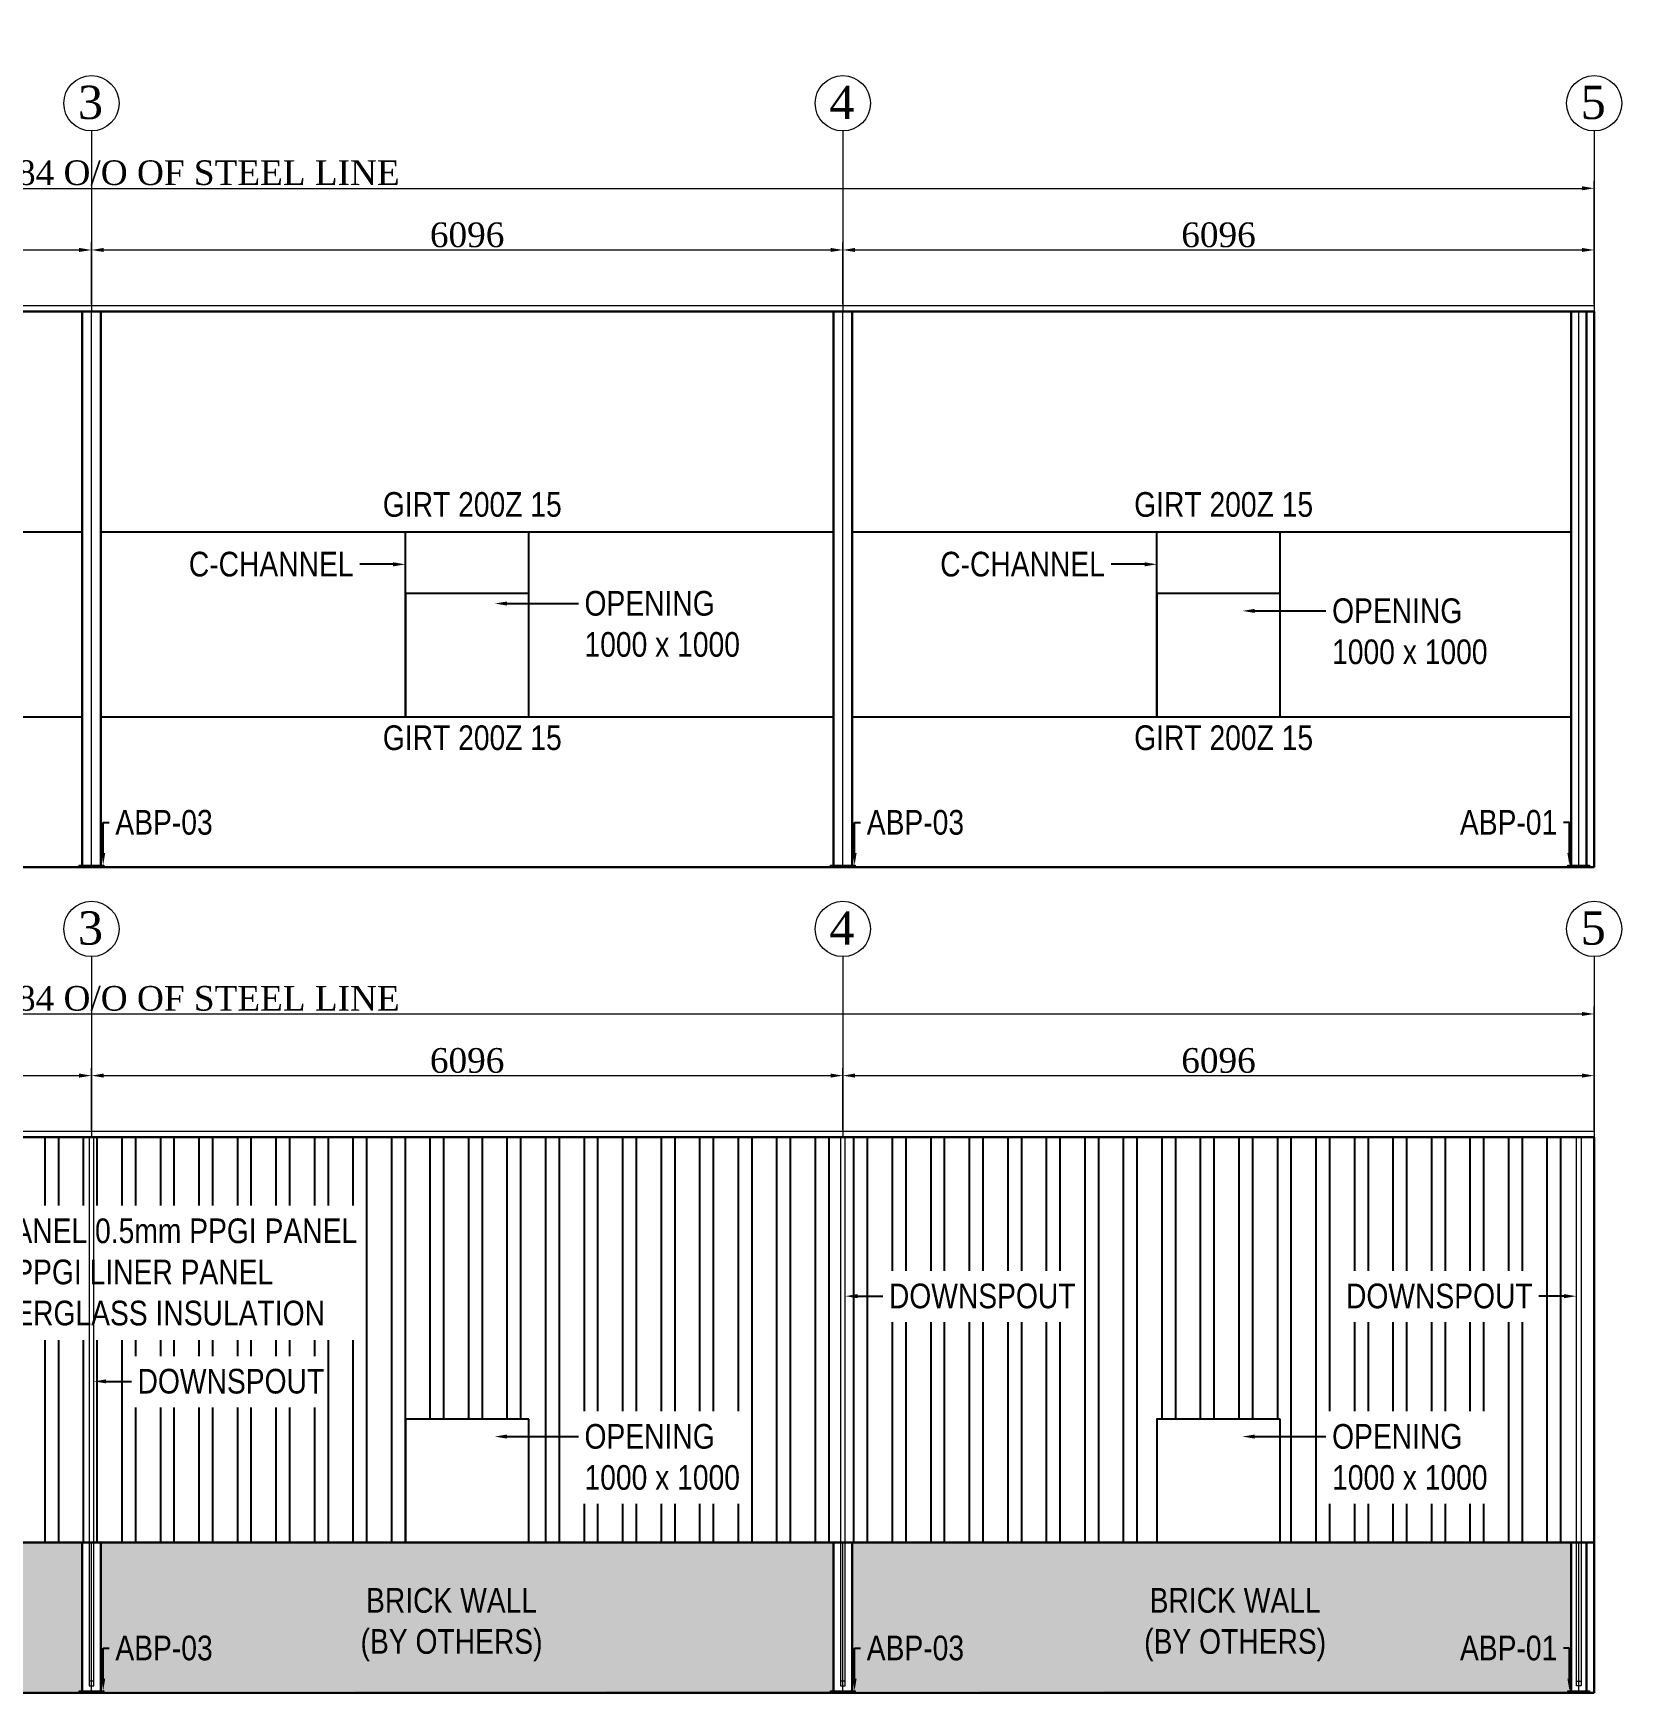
# Model space of a CAD drawing. Header units: millimetres. Extents: x 0 to 2669304, y -3314102 to 0.
# Drawn here: x 2410656 to 2423545, y -3184513 to -3171054 of the extents above; entities that cross this region are included whole.
import ezdxf
from ezdxf import colors
from ezdxf.entities.mleader import LeaderData, LeaderLine
from ezdxf.math import Vec2, Vec3

# ---------------------------------------------------------------- set-up
doc = ezdxf.new("R2010")
doc.units = ezdxf.units.MM
doc.header["$LTSCALE"] = 0.4
doc.header["$MEASUREMENT"] = 0
doc.header["$PDMODE"] = 34
doc.linetypes.add('CENTER', pattern=[2, 1.25, -0.25, 0.25, -0.25])
for name, color, linetype, lineweight in [('Base Plate', 114, 'Continuous', 20), ('brick HATCH', 23, 'Continuous', 5), ('Dim1', 147, 'Continuous', 20), ('EAVE GUTTER', 37, 'Continuous', 20), ('Grid', 202, 'CENTER', 18), ('Outer Line', 1, 'Continuous', 30)]:
    doc.layers.add(name, color=color, linetype=linetype, lineweight=lineweight)
for name, color, linetype in [('Purlan', 46, 'Continuous'), ('Thin', 6, 'Continuous'), ('Wall Panel', 76, 'Continuous')]:
    doc.layers.add(name, color=color, linetype=linetype)
doc.styles.add('style2', font='ARIALN.TTF')
doc.styles.add('TNROMAN', font='times.ttf')
doc.dimstyles.new('H.M.A', dxfattribs={"dimtxt": 37.0005, "dimasz": 20, "dimexe": 8, "dimexo": 10, "dimgap": 5, "dimtad": 3, "dimdec": 0, "dimrnd": 1, "dimzin": 0, "dimdsep": 46, "dimtxsty": 'style2', "dimcen": 0.09, "dimclrd": 152, "dimclre": 152, "dimclrt": 1, "dimadec": 0, "dimazin": 0, "dimtfac": 1, "dimtdec": 0, "dimtix": 1, "dimtmove": 1, "dimatfit": 3, "dimfxl": 0, "dimtolj": 1, "dimtzin": 0, "dimlwd": 5, "dimlwe": 5, "dimarcsym": 0})

# ---------------------------------------------------------------- blocks, each defined once
blk = doc.blocks.new('*D707')
at = {"layer": 'Defpoints', "color": 0, "linetype": 'ByBlock'}
for p in [(2411129, -3172812), (2405033, -3173312), (2411129, -3173312)]:
    blk.add_point(p, dxfattribs=at)
at = {"layer": 'Dim1', "color": 152, "linetype": 'ByBlock', "lineweight": 5}
for p, q in [((2405033, -3173252), (2405033, -3172752)), ((2411129, -3173252), (2411129, -3172752))]:
    blk.add_line(p, q, dxfattribs=at)
at = {"layer": 'Dim1', "color": 152, "lineweight": 5}
blk.add_line((2405133, -3172812), (2411029, -3172812), dxfattribs=at)
at = {"layer": 'Dim1', "color": 152, "linetype": 'ByBlock'}
for points in [[(2405133, -3172795), (2405133, -3172828), (2405033, -3172812)], [(2411029, -3172795), (2411029, -3172828), (2411129, -3172812)]]:
    blk.add_solid(points, dxfattribs=at)
at = {"layer": 'Dim1', "color": 1, "linetype": 'ByBlock', "insert": (2408081, -3172690), "char_height": 200, "attachment_point": 5, "style": 'TNROMAN'}
blk.add_mtext('\\A1;6096', dxfattribs=at)
blk = doc.blocks.new('*D708')
at = {"layer": 'Defpoints', "color": 0, "linetype": 'ByBlock'}
for p in [(2417225, -3172812), (2411129, -3173312), (2417225, -3173312)]:
    blk.add_point(p, dxfattribs=at)
at = {"layer": 'Dim1', "color": 152, "linetype": 'ByBlock', "lineweight": 5}
for p, q in [((2411129, -3173252), (2411129, -3172752)), ((2417225, -3173252), (2417225, -3172752))]:
    blk.add_line(p, q, dxfattribs=at)
at = {"layer": 'Dim1', "color": 152, "lineweight": 5}
blk.add_line((2411229, -3172812), (2417125, -3172812), dxfattribs=at)
at = {"layer": 'Dim1', "color": 152, "linetype": 'ByBlock'}
for points in [[(2411229, -3172795), (2411229, -3172828), (2411129, -3172812)], [(2417125, -3172795), (2417125, -3172828), (2417225, -3172812)]]:
    blk.add_solid(points, dxfattribs=at)
at = {"layer": 'Dim1', "color": 1, "linetype": 'ByBlock', "insert": (2414177, -3172690), "char_height": 200, "attachment_point": 5, "style": 'TNROMAN'}
blk.add_mtext('\\A1;6096', dxfattribs=at)
blk = doc.blocks.new('*D709')
at = {"layer": 'Defpoints', "color": 0, "linetype": 'ByBlock'}
for p in [(2423321, -3172812), (2417225, -3173312), (2423321, -3173312)]:
    blk.add_point(p, dxfattribs=at)
at = {"layer": 'Dim1', "color": 152, "linetype": 'ByBlock', "lineweight": 5}
for p, q in [((2417225, -3173252), (2417225, -3172752)), ((2423321, -3173252), (2423321, -3172752))]:
    blk.add_line(p, q, dxfattribs=at)
at = {"layer": 'Dim1', "color": 152, "lineweight": 5}
blk.add_line((2417325, -3172812), (2423221, -3172812), dxfattribs=at)
at = {"layer": 'Dim1', "color": 152, "linetype": 'ByBlock'}
for points in [[(2417325, -3172795), (2417325, -3172828), (2417225, -3172812)], [(2423221, -3172795), (2423221, -3172828), (2423321, -3172812)]]:
    blk.add_solid(points, dxfattribs=at)
at = {"layer": 'Dim1', "color": 1, "linetype": 'ByBlock', "insert": (2420273, -3172690), "char_height": 200, "attachment_point": 5, "style": 'TNROMAN'}
blk.add_mtext('\\A1;6096', dxfattribs=at)
blk = doc.blocks.new('*D705')
at = {"layer": 'Defpoints', "color": 0, "linetype": 'ByBlock'}
for p in [(2423321, -3172312), (2398937, -3172812), (2423321, -3172812)]:
    blk.add_point(p, dxfattribs=at)
at = {"layer": 'Dim1', "color": 152, "linetype": 'ByBlock', "lineweight": 5}
for p, q in [((2398937, -3172752), (2398937, -3172252)), ((2423321, -3172752), (2423321, -3172252))]:
    blk.add_line(p, q, dxfattribs=at)
at = {"layer": 'Dim1', "color": 152, "lineweight": 5}
blk.add_line((2399037, -3172312), (2423221, -3172312), dxfattribs=at)
at = {"layer": 'Dim1', "color": 152, "linetype": 'ByBlock'}
for points in [[(2399037, -3172295), (2399037, -3172328), (2398937, -3172312)], [(2423221, -3172295), (2423221, -3172328), (2423321, -3172312)]]:
    blk.add_solid(points, dxfattribs=at)
at = {"layer": 'Dim1', "color": 1, "linetype": 'ByBlock', "insert": (2411129, -3172187), "char_height": 200, "attachment_point": 5, "style": 'TNROMAN'}
blk.add_mtext('\\A1;LENGTH : 24384 O/O OF STEEL LINE', dxfattribs=at)
blk = doc.blocks.new('*D711')
at = {"layer": 'Defpoints', "color": 0, "linetype": 'ByBlock'}
for p in [(2411129, -3179508), (2405033, -3180008), (2411129, -3180008)]:
    blk.add_point(p, dxfattribs=at)
at = {"layer": 'Dim1', "color": 152, "linetype": 'ByBlock', "lineweight": 5}
for p, q in [((2405033, -3179948), (2405033, -3179448)), ((2411129, -3179948), (2411129, -3179448))]:
    blk.add_line(p, q, dxfattribs=at)
at = {"layer": 'Dim1', "color": 152, "lineweight": 5}
blk.add_line((2405133, -3179508), (2411029, -3179508), dxfattribs=at)
at = {"layer": 'Dim1', "color": 152, "linetype": 'ByBlock'}
for points in [[(2405133, -3179491), (2405133, -3179524), (2405033, -3179508)], [(2411029, -3179491), (2411029, -3179524), (2411129, -3179508)]]:
    blk.add_solid(points, dxfattribs=at)
at = {"layer": 'Dim1', "color": 1, "linetype": 'ByBlock', "insert": (2408081, -3179386), "char_height": 200, "attachment_point": 5, "style": 'TNROMAN'}
blk.add_mtext('\\A1;6096', dxfattribs=at)
blk = doc.blocks.new('*D712')
at = {"layer": 'Defpoints', "color": 0, "linetype": 'ByBlock'}
for p in [(2417225, -3179508), (2411129, -3180008), (2417225, -3180008)]:
    blk.add_point(p, dxfattribs=at)
at = {"layer": 'Dim1', "color": 152, "linetype": 'ByBlock', "lineweight": 5}
for p, q in [((2411129, -3179948), (2411129, -3179448)), ((2417225, -3179948), (2417225, -3179448))]:
    blk.add_line(p, q, dxfattribs=at)
at = {"layer": 'Dim1', "color": 152, "lineweight": 5}
blk.add_line((2411229, -3179508), (2417125, -3179508), dxfattribs=at)
at = {"layer": 'Dim1', "color": 152, "linetype": 'ByBlock'}
for points in [[(2411229, -3179491), (2411229, -3179524), (2411129, -3179508)], [(2417125, -3179491), (2417125, -3179524), (2417225, -3179508)]]:
    blk.add_solid(points, dxfattribs=at)
at = {"layer": 'Dim1', "color": 1, "linetype": 'ByBlock', "insert": (2414177, -3179386), "char_height": 200, "attachment_point": 5, "style": 'TNROMAN'}
blk.add_mtext('\\A1;6096', dxfattribs=at)
blk = doc.blocks.new('*D713')
at = {"layer": 'Defpoints', "color": 0, "linetype": 'ByBlock'}
for p in [(2423321, -3179508), (2417225, -3180008), (2423321, -3180008)]:
    blk.add_point(p, dxfattribs=at)
at = {"layer": 'Dim1', "color": 152, "linetype": 'ByBlock', "lineweight": 5}
for p, q in [((2417225, -3179948), (2417225, -3179448)), ((2423321, -3179948), (2423321, -3179448))]:
    blk.add_line(p, q, dxfattribs=at)
at = {"layer": 'Dim1', "color": 152, "lineweight": 5}
blk.add_line((2417325, -3179508), (2423221, -3179508), dxfattribs=at)
at = {"layer": 'Dim1', "color": 152, "linetype": 'ByBlock'}
for points in [[(2417325, -3179491), (2417325, -3179524), (2417225, -3179508)], [(2423221, -3179491), (2423221, -3179524), (2423321, -3179508)]]:
    blk.add_solid(points, dxfattribs=at)
at = {"layer": 'Dim1', "color": 1, "linetype": 'ByBlock', "insert": (2420273, -3179386), "char_height": 200, "attachment_point": 5, "style": 'TNROMAN'}
blk.add_mtext('\\A1;6096', dxfattribs=at)
blk = doc.blocks.new('*D710')
at = {"layer": 'Defpoints', "color": 0, "linetype": 'ByBlock'}
for p in [(2423321, -3179008), (2398937, -3179508), (2423321, -3179508)]:
    blk.add_point(p, dxfattribs=at)
at = {"layer": 'Dim1', "color": 152, "linetype": 'ByBlock', "lineweight": 5}
for p, q in [((2398937, -3179448), (2398937, -3178948)), ((2423321, -3179448), (2423321, -3178948))]:
    blk.add_line(p, q, dxfattribs=at)
at = {"layer": 'Dim1', "color": 152, "lineweight": 5}
blk.add_line((2399037, -3179008), (2423221, -3179008), dxfattribs=at)
at = {"layer": 'Dim1', "color": 152, "linetype": 'ByBlock'}
for points in [[(2399037, -3178991), (2399037, -3179024), (2398937, -3179008)], [(2423221, -3178991), (2423221, -3179024), (2423321, -3179008)]]:
    blk.add_solid(points, dxfattribs=at)
at = {"layer": 'Dim1', "color": 1, "linetype": 'ByBlock', "insert": (2411129, -3178883), "char_height": 200, "attachment_point": 5, "style": 'TNROMAN'}
blk.add_mtext('\\A1;LENGTH : 24384 O/O OF STEEL LINE', dxfattribs=at)

msp = doc.modelspace()

# ---------------------------------------------------------------- hatches: boundary and pattern name
at = {"layer": 'brick HATCH'}
h = msp.add_hatch(dxfattribs=at)
h.set_pattern_fill('AR-B816', color=256, scale=15)
h.set_pattern_definition([(0, (95550.79, -864302.17), (0, 120), []), (90, (95550.79, -864302.17), (-120, 120), [120, -120])])
h.paths.add_polyline_path([(2404957.7692, -3183294.2692), (2399124.2692, -3183294.2692), (2399124.2692, -3184497.2692), (2399149.2692, -3184497.2692), (2404932.7692, -3184501.0975), (2404932.7692, -3184497.2692), (2404957.7692, -3184497.2692)])
h.paths.add_polyline_path([(2411053.7692, -3183294.2692), (2405107.7692, -3183294.2692), (2405107.7692, -3184497.2692), (2405132.7692, -3184497.2692), (2411028.7692, -3184502.4559), (2411028.7692, -3184497.2692), (2411053.7692, -3184497.2692)])
h.paths.add_polyline_path([(2417149.7692, -3183294.2692), (2411203.7692, -3183294.2692), (2411203.7692, -3184497.2692), (2411228.7692, -3184497.2692), (2417124.7692, -3184505.0707), (2417124.7692, -3184497.2692), (2417149.7692, -3184497.2692)])
h.paths.add_polyline_path([(2423133.2692, -3183294.2692), (2417299.7692, -3183294.2692), (2417299.7692, -3184497.2692), (2417324.7692, -3184497.2692), (2423108.2692, -3184512.7022), (2423108.2692, -3184497.2692), (2423133.2692, -3184497.2692)])
h.paths.add_polyline_path([(2399185.6262, -3184359.2677), (2400075.3942, -3184359.2677), (2400075.3942, -3183942.8966), (2399185.6262, -3183942.8966)], flags=24)
h.paths.add_polyline_path([(2401301.6384, -3184312.6845), (2402878.0368, -3184312.6845), (2402878.0368, -3183559.433), (2401301.6384, -3183559.433)], flags=24)
h.paths.add_polyline_path([(2405176.8162, -3184359.2677), (2406066.5843, -3184359.2677), (2406066.5843, -3183942.8966), (2405176.8162, -3183942.8966)], flags=24)
h.paths.add_polyline_path([(2407299.9616, -3184312.6845), (2408876.36, -3184312.6845), (2408876.36, -3183559.433), (2407299.9616, -3183559.433)], flags=24)
h.paths.add_polyline_path([(2411272.8162, -3184359.2677), (2412162.5843, -3184359.2677), (2412162.5843, -3183942.8966), (2411272.8162, -3183942.8966)], flags=24)
h.paths.add_polyline_path([(2413262.3646, -3184312.6845), (2414838.763, -3184312.6845), (2414838.763, -3183559.433), (2413262.3646, -3183559.433)], flags=24)
h.paths.add_polyline_path([(2417368.8162, -3184359.2677), (2418258.5843, -3184359.2677), (2418258.5843, -3183942.8966), (2417368.8162, -3183942.8966)], flags=24)
h.paths.add_polyline_path([(2422224.1273, -3184359.2677), (2423113.8954, -3184359.2677), (2423113.8954, -3183942.8966), (2422224.1273, -3183942.8966)], flags=24)
h.paths.add_polyline_path([(2419619.8644, -3184312.6845), (2421196.2628, -3184312.6845), (2421196.2628, -3183559.433), (2419619.8644, -3183559.433)], flags=24)
at = {"layer": 'Wall Panel'}
h = msp.add_hatch(dxfattribs=at)
h.set_pattern_fill('STEEL', color=256, scale=2500, angle=45)
h.set_pattern_definition([(90, (95550.8, -864302.17), (-312.5, 6e-14), []), (90, (95440.3, -864191.68), (-312.5, 6e-14), [])])
h.paths.add_polyline_path([(2405013.3965, -3180007.7418), (2398936.7692, -3180007.7418), (2398936.7692, -3183294.2692), (2401484.7692, -3183294.2692), (2401484.7692, -3182294.2692), (2402484.7692, -3182294.2692), (2402484.7692, -3183294.2692), (2405013.3965, -3183294.2692)])
h.paths.add_polyline_path([(2411109.3965, -3180007.7418), (2405052.1419, -3180007.7418), (2405052.1419, -3183294.2692), (2407580.7692, -3183294.2692), (2407580.7692, -3182294.2692), (2408580.7692, -3182294.2692), (2408580.7692, -3183294.2692), (2411109.3965, -3183294.2692)])
h.paths.add_polyline_path([(2417205.3965, -3180007.7418), (2411148.1419, -3180007.7418), (2411148.1419, -3183294.2692), (2413676.7692, -3183294.2692), (2413676.7692, -3182294.2692), (2414676.7692, -3182294.2692), (2414676.7692, -3183294.2692), (2417205.3965, -3183294.2692)])
h.paths.add_polyline_path([(2423176.3965, -3180007.7418), (2417244.1419, -3180007.7418), (2417244.1419, -3183294.2692), (2419772.7692, -3183294.2692), (2419772.7692, -3182294.2692), (2420772.7692, -3182294.2692), (2420772.7692, -3183294.2692), (2423176.3965, -3183294.2692)])
h.paths.add_polyline_path([(2399368.6796, -3181507.081), (2400983.1408, -3181507.081), (2400983.1408, -3181090.7099), (2399368.6796, -3181090.7099)], flags=16)
h.paths.add_polyline_path([(2402831.8913, -3182979.938), (2404193.2829, -3182979.938), (2404193.2829, -3182229.415), (2402831.8913, -3182229.415)], flags=16)
h.paths.add_polyline_path([(2407552.8695, -3180559.5944), (2409269.5134, -3180559.5944), (2409269.5134, -3180143.2233), (2407552.8695, -3180143.2233)], flags=16)
h.paths.add_polyline_path([(2405339.6796, -3181507.081), (2406954.1408, -3181507.081), (2406954.1408, -3181090.7099), (2405339.6796, -3181090.7099)], flags=16)
h.paths.add_polyline_path([(2408927.8913, -3182979.938), (2410289.2829, -3182979.938), (2410289.2829, -3182229.415), (2408927.8913, -3182229.415)], flags=16)
h.paths.add_polyline_path([(2409006.5291, -3181652.5882), (2413333.8143, -3181652.5882), (2413333.8143, -3180562.4564), (2409006.5291, -3180562.4564)])
h.paths.add_polyline_path([(2411435.6796, -3182198.3228), (2413050.1408, -3182198.3228), (2413050.1408, -3181781.9517), (2411435.6796, -3181781.9517)], flags=16)
h.paths.add_polyline_path([(2415054.5938, -3182979.938), (2416415.9853, -3182979.938), (2416415.9853, -3182229.415), (2415054.5938, -3182229.415)], flags=16)
h.paths.add_polyline_path([(2417531.6796, -3181507.081), (2419146.1408, -3181507.081), (2419146.1408, -3181090.7099), (2417531.6796, -3181090.7099)], flags=16)
h.paths.add_polyline_path([(2421261.4373, -3181507.081), (2422875.8984, -3181507.081), (2422875.8984, -3181090.7099), (2421261.4373, -3181090.7099)], flags=16)
h.paths.add_polyline_path([(2421119.8913, -3182979.938), (2422481.2829, -3182979.938), (2422481.2829, -3182229.415), (2421119.8913, -3182229.415)], flags=16)

# ---------------------------------------------------------------- linework, layer by layer
at = {"layer": 'Base Plate'}
for points in [[(2411028.7692, -3177801.2285), (2411228.7692, -3177801.2285), (2411228.7692, -3177817.2285), (2411028.7692, -3177817.2285)], [(2417124.7692, -3177801.2285), (2417324.7692, -3177801.2285), (2417324.7692, -3177817.2285), (2417124.7692, -3177817.2285)], [(2423108.2692, -3177801.2285), (2423283.2692, -3177801.2285), (2423283.2692, -3177817.2285), (2423108.2692, -3177817.2285)], [(2411028.7692, -3184497.2692), (2411228.7692, -3184497.2692), (2411228.7692, -3184513.2692), (2411028.7692, -3184513.2692)], [(2417124.7692, -3184497.2692), (2417324.7692, -3184497.2692), (2417324.7692, -3184513.2692), (2417124.7692, -3184513.2692)], [(2423108.2692, -3184497.2692), (2423283.2692, -3184497.2692), (2423283.2692, -3184513.2692), (2423108.2692, -3184513.2692)]]:
    msp.add_lwpolyline(points, close=True, dxfattribs=at)
at = {"layer": 'EAVE GUTTER'}
for p, q in [((2398936.7692, -3173261.7011), (2423320.7692, -3173261.7011)), ((2398936.7692, -3179957.7418), (2423320.7692, -3179957.7418))]:
    msp.add_line(p, q, dxfattribs=at)
for points in [[(2411109.3965, -3184456.4879), (2411148.1419, -3184456.4879), (2411148.1419, -3180007.7418), (2411109.3965, -3180007.7418)], [(2417205.3965, -3184456.4879), (2417244.1419, -3184456.4879), (2417244.1419, -3180007.7418), (2417205.3965, -3180007.7418)], [(2423215.1419, -3184456.4879), (2423176.3965, -3184456.4879), (2423176.3965, -3180007.7418), (2423215.1419, -3180007.7418)], [(2411109.3965, -3184456.4879), (2411148.1419, -3184456.4879), (2411148.1419, -3184419.9838), (2411109.3965, -3184419.9838)], [(2417205.3965, -3184456.4879), (2417244.1419, -3184456.4879), (2417244.1419, -3184419.9838), (2417205.3965, -3184419.9838)], [(2423215.1419, -3184456.4879), (2423176.3965, -3184456.4879), (2423176.3965, -3184419.9838), (2423215.1419, -3184419.9838)]]:
    msp.add_lwpolyline(points, close=True, dxfattribs=at)
at = {"layer": 'Grid', "color": 202, "linetype": 'ByBlock'}
for p, q in [((2411128.7692, -3171846.6318), (2411128.7692, -3173311.7011)), ((2411128.7692, -3171846.6318), (2411128.7692, -3173311.7011)), ((2417224.7692, -3171846.6318), (2417224.7692, -3173311.7011)), ((2417224.7692, -3171846.6318), (2417224.7692, -3173311.7011)), ((2423320.7692, -3171846.6318), (2423320.7692, -3173311.7011)), ((2423320.7692, -3171846.6318), (2423320.7692, -3173311.7011)), ((2411128.7692, -3178542.6725), (2411128.7692, -3180007.7418)), ((2411128.7692, -3178542.6725), (2411128.7692, -3180007.7418)), ((2417224.7692, -3178542.6725), (2417224.7692, -3180007.7418)), ((2417224.7692, -3178542.6725), (2417224.7692, -3180007.7418)), ((2423320.7692, -3178542.6725), (2423320.7692, -3180007.7418)), ((2423320.7692, -3178542.6725), (2423320.7692, -3180007.7418))]:
    msp.add_line(p, q, dxfattribs=at)
at = {"layer": 'Grid'}
for p, q in [((2411128.7692, -3177801.2285), (2411128.7692, -3173311.7011)), ((2417224.7692, -3177801.2285), (2417224.7692, -3173311.7011)), ((2423195.7692, -3177801.2285), (2423195.7692, -3173311.7011)), ((2411128.7692, -3184497.2692), (2411128.7692, -3183294.2692)), ((2417224.7692, -3184497.2692), (2417224.7692, -3183294.2692)), ((2423195.7692, -3184497.2692), (2423195.7692, -3183294.2692))]:
    msp.add_line(p, q, dxfattribs=at)
at = {"layer": 'Grid', "color": 202, "linetype": 'ByBlock'}
for centre in [(2411128.7692, -3171622.3233), (2411128.7692, -3171622.3233), (2417224.7692, -3171622.3233), (2417224.7692, -3171622.3233), (2423320.7692, -3171622.3233), (2423320.7692, -3171622.3233), (2411128.7692, -3178318.3639), (2411128.7692, -3178318.3639), (2417224.7692, -3178318.3639), (2417224.7692, -3178318.3639), (2423320.7692, -3178318.3639), (2423320.7692, -3178318.3639)]:
    msp.add_circle(centre, 224.3085, dxfattribs=at)
at = {"layer": 'Outer Line'}
for p, q in [((2398936.7692, -3173311.7011), (2423320.7692, -3173311.7011)), ((2411053.7692, -3177801.2285), (2411053.7692, -3173311.7011)), ((2411203.7692, -3177801.2285), (2411203.7692, -3173311.7011)), ((2417149.7692, -3177801.2285), (2417149.7692, -3173311.7011)), ((2417299.7692, -3177801.2285), (2417299.7692, -3173311.7011)), ((2423133.2692, -3177801.2285), (2423133.2692, -3173311.7011)), ((2423258.2692, -3177801.2285), (2423258.2692, -3173311.7011)), ((2423320.7692, -3173311.7011), (2423320.7692, -3177817.2285)), ((2398936.7692, -3177817.2285), (2423320.7692, -3177817.2285)), ((2398936.7692, -3180007.7418), (2423320.7692, -3180007.7418)), ((2423320.7692, -3180007.7418), (2423320.7692, -3184513.2692)), ((2398936.7692, -3183294.2692), (2423320.7692, -3183294.2692)), ((2411053.7692, -3184497.2692), (2411053.7692, -3183294.2692)), ((2411203.7692, -3184497.2692), (2411203.7692, -3183294.2692)), ((2417149.7692, -3184497.2692), (2417149.7692, -3183294.2692)), ((2417299.7692, -3184497.2692), (2417299.7692, -3183294.2692)), ((2423133.2692, -3184497.2692), (2423133.2692, -3183294.2692)), ((2423258.2692, -3184497.2692), (2423258.2692, -3183294.2692)), ((2398936.7692, -3184513.2692), (2423320.7692, -3184513.2692))]:
    msp.add_line(p, q, dxfattribs=at)
at = {"layer": 'Purlan', "linetype": 'ByBlock'}
for p, q in [((2405107.7692, -3175098.2285), (2411053.7692, -3175098.2285)), ((2411203.7692, -3175098.2285), (2417149.7692, -3175098.2285)), ((2413676.7692, -3176598.2285), (2413676.7692, -3175098.2285)), ((2414676.7692, -3176598.2285), (2414676.7692, -3175098.2285)), ((2417299.7692, -3175098.2285), (2423133.2692, -3175098.2285)), ((2419772.7692, -3176598.2285), (2419772.7692, -3175098.2285)), ((2420772.7692, -3176598.2285), (2420772.7692, -3175098.2285)), ((2405107.7692, -3176598.2285), (2411053.7692, -3176598.2285)), ((2411203.7692, -3176598.2285), (2417149.7692, -3176598.2285)), ((2417299.7692, -3176598.2285), (2423133.2692, -3176598.2285))]:
    msp.add_line(p, q, dxfattribs=at)
for points in [[(2414676.7692, -3175598.2285), (2413676.7692, -3175598.2285), (2413676.7692, -3176598.2285), (2414676.7692, -3176598.2285)], [(2420772.7692, -3175598.2285), (2419772.7692, -3175598.2285), (2419772.7692, -3176598.2285), (2420772.7692, -3176598.2285)], [(2414676.7692, -3182294.2692), (2413676.7692, -3182294.2692), (2413676.7692, -3183294.2692), (2414676.7692, -3183294.2692)], [(2420772.7692, -3182294.2692), (2419772.7692, -3182294.2692), (2419772.7692, -3183294.2692), (2420772.7692, -3183294.2692)]]:
    msp.add_lwpolyline(points, close=True, dxfattribs=at)

# ---------------------------------------------------------------- texts
at = {"layer": 'Thin', "color": 7, "lineweight": 5, "style": 'style2'}
for s, insert, char_height, attachment_point in [('{\\fTimes New Roman|b0|i0|c0|p18;3}', (2411121.2469, -3171479.489), 270, 2), ('{\\fTimes New Roman|b0|i0|c0|p18;3}', (2411121.2469, -3171479.489), 270, 2), ('{\\fTimes New Roman|b0|i0|c0|p18;4}', (2417217.2469, -3171479.489), 270, 2), ('{\\fTimes New Roman|b0|i0|c0|p18;4}', (2417217.2469, -3171479.489), 270, 2), ('{\\fTimes New Roman|b0|i0|c0|p18;5}', (2423313.2469, -3171479.489), 270, 2), ('{\\fTimes New Roman|b0|i0|c0|p18;5}', (2423313.2469, -3171479.489), 270, 2), ('GIRT 200Z 15', (2413492.8839, -3174775.599), 200, 1), ('GIRT 200Z 15', (2419588.8839, -3174775.599), 200, 1), ('GIRT 200Z 15', (2413492.8839, -3176667.3351), 200, 1), ('GIRT 200Z 15', (2419588.8839, -3176667.3351), 200, 1), ('{\\fTimes New Roman|b0|i0|c0|p18;3}', (2411121.2469, -3178175.5296), 270, 2), ('{\\fTimes New Roman|b0|i0|c0|p18;3}', (2411121.2469, -3178175.5296), 270, 2), ('{\\fTimes New Roman|b0|i0|c0|p18;4}', (2417217.2469, -3178175.5296), 270, 2), ('{\\fTimes New Roman|b0|i0|c0|p18;4}', (2417217.2469, -3178175.5296), 270, 2), ('{\\fTimes New Roman|b0|i0|c0|p18;5}', (2423313.2469, -3178175.5296), 270, 2), ('{\\fTimes New Roman|b0|i0|c0|p18;5}', (2423313.2469, -3178175.5296), 270, 2), ('SIDE WALL PANEL 0.5mm PPGI PANEL\\P0.5mm PPGI LINER PANEL\\P100mm FIBERGLASS INSULATION', (2411171.0585, -3180666.4809), 200, 2), ('BRICK WALL\\P(BY OTHERS)', (2414050.4956, -3183663.4576), 200, 2), ('BRICK WALL\\P(BY OTHERS)', (2420407.9954, -3183663.4576), 200, 2)]:
    msp.add_mtext(s, dxfattribs=dict(at, insert=insert, char_height=char_height, attachment_point=attachment_point))

# ---------------------------------------------------------------- dimensions: what is measured, and where the dimension line sits
at = {"layer": 'Dim1', "linetype": 'ByBlock'}
for base, p1, p2, picture, middle in [((2423320.7692, -3172311.7011), (2398936.7692, -3172811.7011), (2423320.7692, -3172811.7011), '*D705', (2411128.7692, -3172186.9426)), ((2423320.7692, -3179007.7418), (2398936.7692, -3179507.7418), (2423320.7692, -3179507.7418), '*D710', (2411128.7692, -3178882.9833))]:
    dim = msp.add_linear_dim(base=base, p1=p1, p2=p2, text='LENGTH : <> O/O OF STEEL LINE', dimstyle='H.M.A', override={"dimtxt": 200, "dimasz": 100, "dimexe": 60, "dimexo": 60, "dimgap": 20, "dimtxsty": 'TNROMAN'}, dxfattribs=at)
    dim.commit()
    dim.dimension.update_dxf_attribs({"geometry": picture, "text_midpoint": middle})
for base, p1, p2, picture, middle in [((2411128.7692, -3172811.7011), (2405032.7692, -3173311.7011), (2411128.7692, -3173311.7011), '*D707', (2408080.7692, -3172689.6824)), ((2417224.7692, -3172811.7011), (2411128.7692, -3173311.7011), (2417224.7692, -3173311.7011), '*D708', (2414176.7692, -3172689.6824)), ((2423320.7692, -3172811.7011), (2417224.7692, -3173311.7011), (2423320.7692, -3173311.7011), '*D709', (2420272.7692, -3172689.6824)), ((2411128.7692, -3179507.7418), (2405032.7692, -3180007.7418), (2411128.7692, -3180007.7418), '*D711', (2408080.7692, -3179385.723)), ((2417224.7692, -3179507.7418), (2411128.7692, -3180007.7418), (2417224.7692, -3180007.7418), '*D712', (2414176.7692, -3179385.723)), ((2423320.7692, -3179507.7418), (2417224.7692, -3180007.7418), (2423320.7692, -3180007.7418), '*D713', (2420272.7692, -3179385.723))]:
    dim = msp.add_linear_dim(base=base, p1=p1, p2=p2, dimstyle='H.M.A', override={"dimtxt": 200, "dimasz": 100, "dimexe": 60, "dimexo": 60, "dimgap": 20, "dimtxsty": 'TNROMAN'}, dxfattribs=at)
    dim.commit()
    dim.dimension.update_dxf_attribs({"geometry": picture, "text_midpoint": middle})

# ---------------------------------------------------------------- leaders
at = {"layer": 'Thin', "color": 7, "lineweight": 5}
ml = msp.add_multileader_mtext('Standard', dxfattribs=at)
ml.set_content('C-CHANNEL', color=7, style='style2')
ml.set_leader_properties(color=215)
ml.build(insert=Vec2(0, 0))
ml.multileader.update_dxf_attribs({"dogleg_length": 150, "arrow_head_size": 100})
ctx = ml.context
ctx.base_point, ctx.char_height, ctx.arrow_head_size, ctx.landing_gap_size, ctx.plane_origin = Vec3(2411888.583, -3175361.224), 200, 100, 50, Vec3(2498580.494, -3167864.8196)
ctx.text_align_type = 2
notes = []
notes.append((ctx, [(1, (1, 1, 0), (2413353.8214, -3175361.224), (-1, 0), 48.7308, [(0, [(2413676.7692, -3175361.224)], 0, [])])]))
ctx.mtext.insert, ctx.mtext.alignment, ctx.mtext.flow_direction = Vec3(2413255.0905, -3175259.5187), 3, 5
ml = msp.add_multileader_mtext('Standard', dxfattribs=at)
ml.set_content('C-CHANNEL', color=7, style='style2')
ml.set_leader_properties(color=215)
ml.build(insert=Vec2(0, 0))
ml.multileader.update_dxf_attribs({"dogleg_length": 150, "arrow_head_size": 100})
ctx = ml.context
ctx.base_point, ctx.char_height, ctx.arrow_head_size, ctx.landing_gap_size, ctx.plane_origin = Vec3(2417984.583, -3175361.224), 200, 100, 50, Vec3(2504676.494, -3167864.8196)
ctx.text_align_type = 2
notes.append((ctx, [(1, (1, 1, 0), (2419449.8214, -3175361.224), (-1, 0), 48.7308, [(0, [(2419772.7692, -3175361.224)], 0, [])])]))
ctx.mtext.insert, ctx.mtext.alignment, ctx.mtext.flow_direction = Vec3(2419351.0905, -3175259.5187), 3, 5
ml = msp.add_multileader_mtext('Standard', dxfattribs=at)
ml.set_content('OPENING\\P1000 x 1000', color=7, style='style2')
ml.set_leader_properties(color=215)
ml.build(insert=Vec2(0, 0))
ml.multileader.update_dxf_attribs({"dogleg_length": 150, "arrow_head_size": 100})
ctx = ml.context
ctx.base_point, ctx.char_height, ctx.arrow_head_size, ctx.landing_gap_size, ctx.plane_origin = Vec3(2415079.1504, -3175679.1042), 200, 100, 50, Vec3(2329803.7469, -3168242.6998)
notes.append((ctx, [(1, (1, 1, 0), (2415030.4195, -3175679.1042), (1, 0), 48.7308, [(0, [(2414401.2494, -3175679.1042)], 0, [])])]))
ctx.mtext.insert, ctx.mtext.width, ctx.mtext.flow_direction = Vec3(2415129.1504, -3175577.3989), 1372.691428, 5
ml = msp.add_multileader_mtext('Standard', dxfattribs=at)
ml.set_content('OPENING\\P1000 x 1000', color=7, style='style2')
ml.set_leader_properties(color=215)
ml.build(insert=Vec2(0, 0))
ml.multileader.update_dxf_attribs({"dogleg_length": 150, "arrow_head_size": 100})
ctx = ml.context
ctx.base_point, ctx.char_height, ctx.arrow_head_size, ctx.landing_gap_size, ctx.plane_origin = Vec3(2421144.4479, -3175739.1042), 200, 100, 50, Vec3(2335869.0444, -3168242.6998)
notes.append((ctx, [(1, (1, 1, 0), (2421095.7171, -3175739.1042), (1, 0), 48.7308, [(0, [(2420466.5469, -3175739.1042)], 0, [])])]))
ctx.mtext.insert, ctx.mtext.width, ctx.mtext.flow_direction = Vec3(2421194.4479, -3175637.3989), 1372.691428, 5
ml = msp.add_multileader_mtext('Standard', dxfattribs=at)
ml.set_content('ABP-03', color=7, style='style2')
ml.set_leader_properties(color=215)
ml.build(insert=Vec2(0, 0))
ml.multileader.update_dxf_attribs({"dogleg_length": 150, "arrow_head_size": 100})
ctx = ml.context
ctx.base_point, ctx.char_height, ctx.arrow_head_size, ctx.landing_gap_size, ctx.plane_origin = Vec3(2411273.089, -3177455.3143), 200, 100, 50, Vec3(2325997.6855, -3169958.9099)
notes.append((ctx, [(1, (1, 1, 0), (2411224.3582, -3177455.3143), (1, 0), 48.7308, [(0, [(2411224.3582, -3177801.2285)], 0, [])])]))
ctx.mtext.insert, ctx.mtext.flow_direction = Vec3(2411323.089, -3177353.609), 5
ml = msp.add_multileader_mtext('Standard', dxfattribs=at)
ml.set_content('ABP-03', color=7, style='style2')
ml.set_leader_properties(color=215)
ml.build(insert=Vec2(0, 0))
ml.multileader.update_dxf_attribs({"dogleg_length": 150, "arrow_head_size": 100})
ctx = ml.context
ctx.base_point, ctx.char_height, ctx.arrow_head_size, ctx.landing_gap_size, ctx.plane_origin = Vec3(2417369.089, -3177455.3143), 200, 100, 50, Vec3(2332093.6855, -3169958.9099)
notes.append((ctx, [(1, (1, 1, 0), (2417320.3582, -3177455.3143), (1, 0), 48.7308, [(0, [(2417320.3582, -3177801.2285)], 0, [])])]))
ctx.mtext.insert, ctx.mtext.flow_direction = Vec3(2417419.089, -3177353.609), 5
ml = msp.add_multileader_mtext('Standard', dxfattribs=at)
ml.set_content('ABP-01', color=7, style='style2')
ml.set_leader_properties(color=215)
ml.build(insert=Vec2(0, 0))
ml.multileader.update_dxf_attribs({"dogleg_length": 150, "arrow_head_size": 100})
ctx = ml.context
ctx.base_point, ctx.char_height, ctx.arrow_head_size, ctx.landing_gap_size, ctx.plane_origin = Vec3(2422223.8461, -3177455.3143), 200, 100, 50, Vec3(2508346.3165, -3169958.9099)
ctx.text_align_type = 2
notes.append((ctx, [(1, (1, 1, 0), (2423119.6438, -3177455.3143), (-1, 0), 48.7308, [(0, [(2423119.6438, -3177801.2285)], 0, [])])]))
ctx.mtext.insert, ctx.mtext.alignment, ctx.mtext.flow_direction = Vec3(2423020.913, -3177353.609), 3, 5
ml = msp.add_multileader_mtext('Standard', dxfattribs=at)
ml.set_content('DOWNSPOUT', color=7, style='style2')
ml.set_leader_properties(color=215)
ml.build(insert=Vec2(0, 0))
ml.multileader.update_dxf_attribs({"dogleg_length": 150, "arrow_head_size": 100})
ctx = ml.context
ctx.base_point, ctx.char_height, ctx.arrow_head_size, ctx.landing_gap_size, ctx.plane_origin = Vec3(2417548.8693, -3181296.4398), 200, 100, 50, Vec3(2332653.0834, -3173800.0353)
notes.append((ctx, [(1, (1, 1, 0), (2417500.1384, -3181296.4398), (1, 0), 48.7308, [(0, [(2417244.1419, -3181296.4398)], 0, [])])]))
ctx.mtext.insert, ctx.mtext.flow_direction = Vec3(2417598.8693, -3181194.7344), 5
ml = msp.add_multileader_mtext('Standard', dxfattribs=at)
ml.set_content('DOWNSPOUT', color=7, style='style2')
ml.set_leader_properties(color=215)
ml.build(insert=Vec2(0, 0))
ml.multileader.update_dxf_attribs({"dogleg_length": 150, "arrow_head_size": 100})
ctx = ml.context
ctx.base_point, ctx.char_height, ctx.arrow_head_size, ctx.landing_gap_size, ctx.plane_origin = Vec3(2421278.6269, -3181296.4398), 200, 100, 50, Vec3(2507767.455, -3173800.0353)
ctx.text_align_type = 2
notes.append((ctx, [(1, (1, 1, 0), (2422920.4, -3181296.4398), (-1, 0), 48.7308, [(0, [(2423176.3965, -3181296.4398)], 0, [])])]))
ctx.mtext.insert, ctx.mtext.alignment, ctx.mtext.flow_direction = Vec3(2422821.6692, -3181194.7344), 3, 5
ml = msp.add_multileader_mtext('Standard', dxfattribs=at)
ml.set_content('DOWNSPOUT', color=7, style='style2')
ml.set_leader_properties(color=215)
ml.build(insert=Vec2(0, 0))
ml.multileader.update_dxf_attribs({"dogleg_length": 150, "arrow_head_size": 100})
ctx = ml.context
ctx.base_point, ctx.char_height, ctx.arrow_head_size, ctx.landing_gap_size, ctx.plane_origin = Vec3(2411452.8693, -3181987.6816), 200, 100, 50, Vec3(2326557.0834, -3174491.2772)
notes.append((ctx, [(1, (1, 1, 0), (2411404.1384, -3181987.6816), (1, 0), 48.7308, [(0, [(2411148.1419, -3181987.6816)], 0, [])])]))
ctx.mtext.insert, ctx.mtext.flow_direction = Vec3(2411502.8693, -3181885.9763), 5
ml = msp.add_multileader_mtext('Standard', dxfattribs=at)
ml.set_content('OPENING\\P1000 x 1000', color=7, style='style2')
ml.set_leader_properties(color=215)
ml.build(insert=Vec2(0, 0))
ml.multileader.update_dxf_attribs({"dogleg_length": 150, "arrow_head_size": 100})
ctx = ml.context
ctx.base_point, ctx.char_height, ctx.arrow_head_size, ctx.landing_gap_size, ctx.plane_origin = Vec3(2415079.1504, -3182435.1449), 200, 100, 50, Vec3(2329803.7469, -3174938.7405)
notes.append((ctx, [(1, (1, 1, 0), (2415030.4195, -3182435.1449), (1, 0), 48.7308, [(0, [(2414401.2494, -3182435.1449)], 0, [])])]))
ctx.mtext.insert, ctx.mtext.width, ctx.mtext.flow_direction = Vec3(2415129.1504, -3182333.4396), 1372.691428, 5
ml = msp.add_multileader_mtext('Standard', dxfattribs=at)
ml.set_content('OPENING\\P1000 x 1000', color=7, style='style2')
ml.set_leader_properties(color=215)
ml.build(insert=Vec2(0, 0))
ml.multileader.update_dxf_attribs({"dogleg_length": 150, "arrow_head_size": 100})
ctx = ml.context
ctx.base_point, ctx.char_height, ctx.arrow_head_size, ctx.landing_gap_size, ctx.plane_origin = Vec3(2421144.4479, -3182435.1449), 200, 100, 50, Vec3(2335869.0444, -3174938.7405)
notes.append((ctx, [(1, (1, 1, 0), (2421095.7171, -3182435.1449), (1, 0), 48.7308, [(0, [(2420466.5469, -3182435.1449)], 0, [])])]))
ctx.mtext.insert, ctx.mtext.width, ctx.mtext.flow_direction = Vec3(2421194.4479, -3182333.4396), 1372.691428, 5
ml = msp.add_multileader_mtext('Standard', dxfattribs=at)
ml.set_content('ABP-03', color=7, style='style2')
ml.set_leader_properties(color=215)
ml.build(insert=Vec2(0, 0))
ml.multileader.update_dxf_attribs({"dogleg_length": 150, "arrow_head_size": 100})
ctx = ml.context
ctx.base_point, ctx.char_height, ctx.arrow_head_size, ctx.landing_gap_size, ctx.plane_origin = Vec3(2411273.089, -3184151.355), 200, 100, 50, Vec3(2325997.6855, -3176654.9506)
notes.append((ctx, [(1, (1, 1, 0), (2411224.3582, -3184151.355), (1, 0), 48.7308, [(0, [(2411224.3582, -3184497.2692)], 0, [])])]))
ctx.mtext.insert, ctx.mtext.flow_direction = Vec3(2411323.089, -3184049.6497), 5
ml = msp.add_multileader_mtext('Standard', dxfattribs=at)
ml.set_content('ABP-03', color=7, style='style2')
ml.set_leader_properties(color=215)
ml.build(insert=Vec2(0, 0))
ml.multileader.update_dxf_attribs({"dogleg_length": 150, "arrow_head_size": 100})
ctx = ml.context
ctx.base_point, ctx.char_height, ctx.arrow_head_size, ctx.landing_gap_size, ctx.plane_origin = Vec3(2417369.089, -3184151.355), 200, 100, 50, Vec3(2332093.6855, -3176654.9506)
notes.append((ctx, [(1, (1, 1, 0), (2417320.3582, -3184151.355), (1, 0), 48.7308, [(0, [(2417320.3582, -3184497.2692)], 0, [])])]))
ctx.mtext.insert, ctx.mtext.flow_direction = Vec3(2417419.089, -3184049.6497), 5
ml = msp.add_multileader_mtext('Standard', dxfattribs=at)
ml.set_content('ABP-01', color=7, style='style2')
ml.set_leader_properties(color=215)
ml.build(insert=Vec2(0, 0))
ml.multileader.update_dxf_attribs({"dogleg_length": 150, "arrow_head_size": 100})
ctx = ml.context
ctx.base_point, ctx.char_height, ctx.arrow_head_size, ctx.landing_gap_size, ctx.plane_origin = Vec3(2422224.4002, -3184151.355), 200, 100, 50, Vec3(2508346.8706, -3176654.9506)
ctx.text_align_type = 2
notes.append((ctx, [(1, (1, 1, 0), (2423120.1979, -3184151.355), (-1, 0), 48.7308, [(0, [(2423120.1979, -3184497.2692)], 0, [])])]))
ctx.mtext.insert, ctx.mtext.alignment, ctx.mtext.flow_direction = Vec3(2423021.467, -3184049.6497), 3, 5
for ctx, leaders in notes:
    for number, flags, end, landing, length, lines in leaders:
        leader = LeaderData()
        leader.index, (leader.has_last_leader_line, leader.has_dogleg_vector, leader.attachment_direction) = number, flags
        leader.last_leader_point, leader.dogleg_vector, leader.dogleg_length = Vec3(end), Vec3(landing), length
        for number, points, colour, breaks in lines:
            line = LeaderLine()
            line.index, line.vertices, line.color, line.breaks = number, Vec3.list(points), colors.encode_raw_color(colour), breaks
            leader.lines.append(line)
        ctx.leaders.append(leader)

doc.saveas('drawing.dxf')
